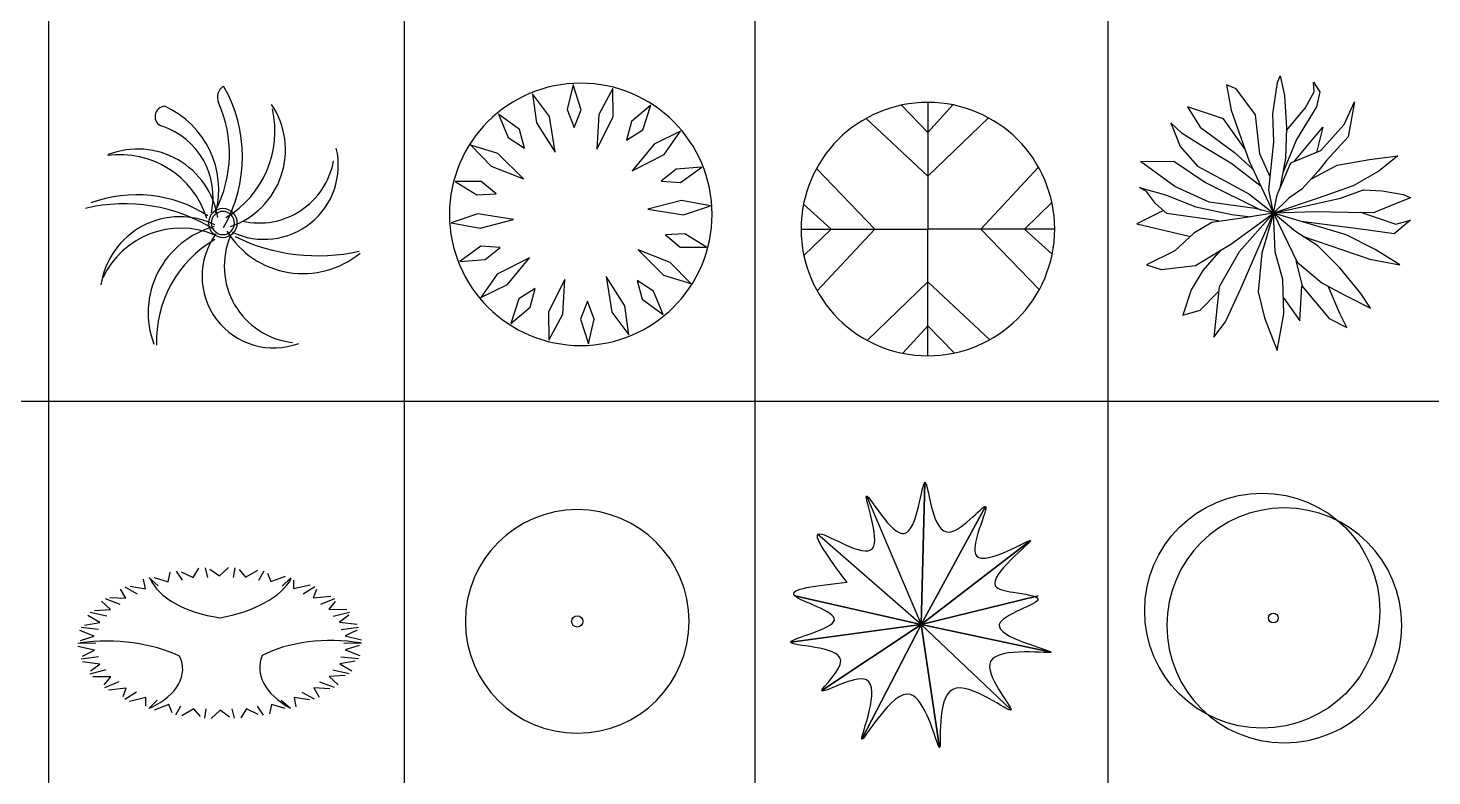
# Model space of a CAD drawing. Header units: millimetres. Extents: x -4017 to 59953, y -688 to 66564.
# Drawn here: x 20389 to 28710, y 16596 to 21033 of the extents above; entities that cross this region are included whole.
import ezdxf

# ---------------------------------------------------------------- set-up
doc = ezdxf.new("R2010")
doc.units = ezdxf.units.MM
doc.layers.add('www.cad-blocks.net', color=7, linetype='Continuous')

# ---------------------------------------------------------------- blocks, each defined once
blk = doc.blocks.new('A$C516926BB')
for p, q in [((22.968, 38.5194), (22.968, 0)), ((25.0771, 38.5194), (25.0771, 0)), ((27.1553, 38.5194), (27.1553, 0)), ((29.249, 38.5194), (29.249, 0)), ((0, 9.4442), (62.4121, 9.4442))]:
    blk.add_line(p, q)
blk = doc.blocks.new('A$C48381066')
for centre, major_axis, start_param, end_param in [((0.8621, 1.4877), (-0.0563, 0.0563), -0.173462, 1.20283), ((0.0917, 1.1342), (-0.8392, 0), 2.618814, 3.664371), ((0.4733, 1.3728), (0.0432, 0.0432), 0.832789, 3.608786), ((0.2439, 0.9365), (0.5464, 0), -0.251268, 1.14338), ((0.108, 1.1533), (-0.527, 0.527), 3.458768, 4.344423), ((0.5285, 1.2849), (0.4206, 0.4206), 4.463663, 5.722782), ((0.704, 1.1751), (-0.4815, 0), 1.899977, 3.735778), ((0.3149, 0.8957), (-0.3123, 0.3123), 3.710088, 5.176869), ((0.2045, 0.6077), (-0.539, 0), 3.443843, 4.851417), ((0.3089, 0.6985), (-0.481, 0), 3.298458, 5.08187), ((1.0599, 1.0829), (-0.4389, 0), 1.124445, 3.376043), ((1.0289, 1.1899), (-0.3175, 0.3175), 2.133811, 3.746156), ((0.3027, 0.1304), (0.5503, 0.5503), 0.212646, 1.140071), ((0.2311, -0.1535), (1.0081, 0), 1.015781, 1.80213), ((0.8148, 0.7409), (0.0603, 0.0603), 5.497787, 11.780972), ((0.5604, 0.3046), (-0.4735, 0), 4.259244, 6.137873), ((0.5657, 0.1983), (0.5118, 0), 1.17649, 2.701155), ((0.8148, 0.7409), (0.0486, 0.0486), 5.497787, 11.780972), ((0.9021, 0.2078), (0.5304, 0), 1.837475, 3.500629), ((1.1161, 0.425), (0.4251, 0), 2.509349, 5.070591), ((1.2892, 0.9709), (-0.5302, 0), 0.552926, 2.262524), ((1.1178, 0.0415), (0.6966, 0), 2.097383, 3.178235), ((1.2785, 0.4853), (-0.4559, 0), -0.406106, 1.458279), ((1.3787, 1.6727), (1.1259, 0), 4.260158, 4.930193)]:
    blk.add_ellipse(centre, major_axis=major_axis, ratio=1, start_param=start_param, end_param=end_param)
blk = doc.blocks.new('A$C69E23BC0')
at = {"linetype": 'Continuous'}
for p, q in [((0.7323, 1.5464), (0.697, 1.3995)), ((0.7797, 1.3989), (0.7323, 1.5464)), ((0.9664, 1.5247), (0.8842, 1.3706)), ((0.9691, 1.3564), (0.9664, 1.5247)), ((0.4913, 1.4933), (0.5154, 1.3202)), ((0.5925, 1.3587), (0.4913, 1.4933)), ((1.1925, 1.426), (1.0776, 1.3279)), ((1.1443, 1.2789), (1.1925, 1.426)), ((0.4142, 1.2818), (0.2892, 1.3732)), ((0.2892, 1.3732), (0.347, 1.2336)), ((0.626, 1.1471), (0.5925, 1.3587)), ((0.697, 1.3995), (0.738, 1.2924)), ((0.738, 1.2924), (0.7797, 1.3989)), ((0.8842, 1.3706), (0.8719, 1.1655)), ((0.8719, 1.1655), (0.9691, 1.3564)), ((0.4431, 1.1711), (0.4142, 1.2818)), ((0.5154, 1.3202), (0.626, 1.1471)), ((1.0776, 1.3279), (1.0479, 1.2172)), ((1.0479, 1.2172), (1.1443, 1.2789)), ((1.3692, 1.2709), (1.2121, 1.1946)), ((1.2725, 1.1331), (1.3692, 1.2709)), ((0.1254, 1.1886), (0.2466, 1.0628)), ((0.2864, 1.1392), (0.1254, 1.1886)), ((0.347, 1.2336), (0.4431, 1.1711)), ((1.2121, 1.1946), (1.0816, 1.0358)), ((0.4379, 0.9877), (0.2864, 1.1392)), ((1.0816, 1.0358), (1.2725, 1.1331)), ((0.2466, 1.0628), (0.4379, 0.9877)), ((1.3436, 1.0463), (1.2544, 0.9742)), ((1.4942, 1.0582), (1.3436, 1.0463)), ((1.3686, 0.9675), (1.4942, 1.0582)), ((0.0325, 0.9726), (0.1613, 0.8937)), ((0.1874, 0.9722), (0.0325, 0.9726)), ((0.2758, 0.8996), (0.1874, 0.9722)), ((1.2544, 0.9742), (1.3686, 0.9675)), ((0.1613, 0.8937), (0.2758, 0.8996)), ((1.3739, 0.8594), (1.1751, 0.8077)), ((1.546, 0.8288), (1.3739, 0.8594)), ((0.1678, 0.7817), (0.0085, 0.727)), ((0.3794, 0.7481), (0.1678, 0.7817)), ((1.1751, 0.8077), (1.3867, 0.7742)), ((1.3867, 0.7742), (1.546, 0.8288)), ((0.0085, 0.727), (0.1805, 0.6965)), ((0.1805, 0.6965), (0.3794, 0.7481)), ((0.1859, 0.5884), (0.0603, 0.4977)), ((0.3001, 0.5817), (0.1859, 0.5884)), ((1.3932, 0.6622), (1.2786, 0.6562)), ((1.2786, 0.6562), (1.3671, 0.5837)), ((1.3671, 0.5837), (1.522, 0.5832)), ((1.522, 0.5832), (1.3932, 0.6622)), ((0.0603, 0.4977), (0.2109, 0.5095)), ((0.2109, 0.5095), (0.3001, 0.5817)), ((0.4729, 0.52), (0.282, 0.4227)), ((0.3424, 0.3613), (0.4729, 0.52)), ((1.3079, 0.4931), (1.1166, 0.5682)), ((1.1166, 0.5682), (1.2681, 0.4167)), ((0.282, 0.4227), (0.1852, 0.2849)), ((1.2681, 0.4167), (1.4291, 0.3673)), ((1.4291, 0.3673), (1.3079, 0.4931)), ((0.1852, 0.2849), (0.3424, 0.3613)), ((0.5066, 0.3387), (0.4102, 0.277)), ((0.4768, 0.2279), (0.5066, 0.3387)), ((0.6826, 0.3904), (0.5854, 0.1994)), ((0.6703, 0.1853), (0.6826, 0.3904)), ((1.0391, 0.2356), (0.9285, 0.4088)), ((0.9285, 0.4088), (0.962, 0.1971)), ((1.2075, 0.3223), (1.1114, 0.3848)), ((1.1114, 0.3848), (1.1403, 0.2741)), ((0.4102, 0.277), (0.362, 0.1298)), ((0.8164, 0.2635), (0.7748, 0.1569)), ((0.8575, 0.1564), (0.8164, 0.2635)), ((1.1403, 0.2741), (1.2653, 0.1827)), ((1.2653, 0.1827), (1.2075, 0.3223)), ((0.362, 0.1298), (0.4768, 0.2279)), ((0.5854, 0.1994), (0.5881, 0.0311)), ((0.5881, 0.0311), (0.6703, 0.1853)), ((0.962, 0.1971), (1.0632, 0.0626)), ((1.0632, 0.0626), (1.0391, 0.2356)), ((0.7748, 0.1569), (0.8222, 0.0095)), ((0.8222, 0.0095), (0.8575, 0.1564))]:
    blk.add_line(p, q, dxfattribs=at)
blk.add_ellipse((0.7772, 0.7779), major_axis=(-0.7782, 0), ratio=1, start_param=3.141593, end_param=9.424778, dxfattribs=at)
blk = doc.blocks.new('A$C65726194')
at = {"ltscale": 0.5}
for p, q in [((0.7517, 1.5034), (0.7517, 0.7517)), ((0.7517, 1.3247), (0.5947, 1.4868)), ((0.5947, 1.4868), (0.7517, 1.3247)), ((0.7517, 1.3247), (0.8998, 1.4886)), ((0.7517, 1.0654), (0.3852, 1.4079)), ((0.7517, 1.0654), (1.1108, 1.412)), ((1.1108, 1.412), (0.7517, 1.0654)), ((0.0913, 1.1108), (0.438, 0.7517)), ((0.438, 0.7517), (0.0913, 1.1108)), ((1.0654, 0.7517), (1.4079, 1.1182)), ((0.1787, 0.7517), (0.0147, 0.8998)), ((1.3247, 0.7517), (1.4868, 0.9086)), ((1.4868, 0.9086), (1.3247, 0.7517)), ((0, 0.7517), (0.7517, 0.7517)), ((0.0166, 0.5947), (0.1787, 0.7517)), ((0.1787, 0.7517), (0.0166, 0.5947)), ((0.438, 0.7517), (0.0954, 0.3852)), ((1.5034, 0.7517), (0.7517, 0.7517)), ((0.7517, 0), (0.7517, 0.7517)), ((1.0654, 0.7517), (1.412, 0.3925)), ((1.412, 0.3925), (1.0654, 0.7517)), ((1.3247, 0.7517), (1.4886, 0.6035)), ((0.7517, 0.438), (0.3925, 0.0913)), ((0.3925, 0.0913), (0.7517, 0.438)), ((0.7517, 0.438), (1.1182, 0.0954)), ((0.7517, 0.1787), (0.6035, 0.0147)), ((0.7517, 0.1787), (0.9086, 0.0166)), ((0.9086, 0.0166), (0.7517, 0.1787))]:
    blk.add_line(p, q, dxfattribs=at)
blk.add_ellipse((0.7517, 0.7517), major_axis=(0.7517, 0), ratio=1, start_param=0, end_param=6.283185, dxfattribs=at)
blk = doc.blocks.new('A$C51112CEF')
for p, q in [((0.806, 1.4058), (0.8341, 1.59)), ((0.8341, 1.59), (0.8497, 1.6301)), ((0.8497, 1.6301), (0.8748, 1.513)), ((1.0497, 1.5364), (1.0466, 1.5933)), ((1.0466, 1.5933), (1.0841, 1.5364)), ((0.5311, 1.5765), (0.5592, 1.4259)), ((0.5873, 1.5531), (0.5311, 1.5765)), ((0.7029, 1.3991), (0.5873, 1.5531)), ((0.8748, 1.513), (0.8872, 1.3222)), ((0.9966, 1.4393), (1.0497, 1.5364)), ((1.0841, 1.5364), (1.0653, 1.446)), ((0.5123, 1.3757), (0.2999, 1.446)), ((0.2999, 1.446), (0.3749, 1.3255)), ((0.5592, 1.4259), (0.6654, 1.1246)), ((0.8867, 1.3056), (0.9966, 1.4393)), ((1.0653, 1.446), (0.9466, 1.2519)), ((1.2278, 1.3422), (1.2903, 1.4761)), ((1.2903, 1.4761), (1.2528, 1.2686)), ((0.1999, 1.3523), (0.2562, 1.2117)), ((0.2687, 1.2887), (0.1999, 1.3523)), ((0.6395, 1.198), (0.5123, 1.3757)), ((0.7279, 1.1682), (0.7029, 1.3991)), ((0.8122, 1.2385), (0.806, 1.4058)), ((1.0903, 1.1883), (1.2278, 1.3422)), ((0.3905, 1.2117), (0.2687, 1.2887)), ((0.3749, 1.3255), (0.5779, 1.1749)), ((0.9466, 1.2519), (0.8641, 1.0556)), ((0.8872, 1.3222), (0.881, 1.1414)), ((0.9341, 1.1246), (1.1028, 1.3255)), ((1.1028, 1.3255), (1.0653, 1.1749)), ((1.2528, 1.2686), (1.1246, 1.128)), ((0.2562, 1.2117), (0.3592, 1.0945)), ((0.5561, 1.1113), (0.3905, 1.2117)), ((0.5779, 1.1749), (0.6842, 1.0778)), ((0.7895, 1.0309), (0.7279, 1.1682)), ((0.781, 0.9539), (0.8122, 1.2385)), ((0.9123, 1.1147), (1.0903, 1.1883)), ((0.0219, 1.1213), (0.2187, 1.1246)), ((0.2249, 0.9741), (0.0219, 1.1213)), ((0.2187, 1.1246), (0.4061, 0.9975)), ((0.3592, 1.0945), (0.5217, 1.0075)), ((0.7355, 0.9734), (0.5561, 1.1113)), ((0.6654, 1.1246), (0.8088, 0.8151)), ((0.831, 0.9238), (0.9123, 1.1147)), ((0.881, 1.1414), (0.847, 0.9612)), ((1.0342, 1.0197), (1.1872, 1.1012)), ((1.1246, 1.128), (1.0747, 1.0644)), ((1.1872, 1.1012), (1.3778, 1.1347)), ((1.3778, 1.1347), (1.5465, 1.1548)), ((1.5465, 1.1548), (1.434, 1.0644)), ((0.5217, 1.0075), (0.6623, 0.9305)), ((1.0747, 1.0644), (0.9779, 0.9573)), ((1.434, 1.0644), (1.2809, 0.9774)), ((0.0156, 0.9673), (0.1687, 0.9238)), ((0.0562, 0.9439), (0.0156, 0.9673)), ((0.1093, 0.8736), (0.0562, 0.9439)), ((0.1687, 0.9238), (0.3499, 0.8535)), ((0.428, 0.8803), (0.2249, 0.9741)), ((0.4061, 0.9975), (0.7355, 0.8342)), ((0.6623, 0.9305), (0.8088, 0.8151)), ((0.8088, 0.8151), (0.781, 0.9539)), ((0.8088, 0.8151), (0.831, 0.9238)), ((0.9779, 0.9573), (0.8997, 0.9038)), ((1.1747, 0.9406), (1.0809, 0.9071)), ((1.2809, 0.9774), (1.1747, 0.9406)), ((1.2059, 0.9038), (1.3433, 0.9539)), ((1.3433, 0.9539), (1.4527, 0.9473)), ((1.4527, 0.9473), (1.5808, 0.9272)), ((1.5808, 0.9272), (1.6214, 0.9071)), ((0.178, 0.8133), (0.1093, 0.8736)), ((0.3499, 0.8535), (0.5624, 0.8067)), ((0.6998, 0.8435), (0.428, 0.8803)), ((0.8088, 0.8151), (0.6998, 0.8435)), ((1.0809, 0.9071), (0.8088, 0.8151)), ((0.8997, 0.9038), (0.8088, 0.8151)), ((0.8088, 0.8151), (1.2059, 0.9038)), ((1.5371, 0.8736), (1.4027, 0.8167)), ((1.6214, 0.9071), (1.5371, 0.8736)), ((0.1574, 0.8315), (0, 0.7531)), ((0, 0.7531), (0.3093, 0.6794)), ((0.4842, 0.7699), (0.178, 0.8133)), ((0.4436, 0.7598), (0.3374, 0.6962)), ((0.6217, 0.7866), (0.4436, 0.7598)), ((0.5561, 0.6326), (0.8088, 0.8151)), ((0.5624, 0.8067), (0.6756, 0.7939)), ((0.8088, 0.8151), (0.6061, 0.5857)), ((0.6154, 0.3681), (0.8088, 0.8151)), ((0.8088, 0.8151), (0.6217, 0.7866)), ((0.8088, 0.8151), (0.7404, 0.579)), ((1.056, 0.8234), (0.8088, 0.8151)), ((0.8088, 0.8151), (0.9497, 0.5255)), ((0.8185, 0.5857), (0.8088, 0.8151)), ((1.2403, 0.6862), (0.8088, 0.8151)), ((0.9404, 0.7063), (0.8088, 0.8151)), ((1.3559, 0.7163), (0.9729, 0.7661)), ((1.2496, 0.82), (1.056, 0.8234)), ((1.4027, 0.8167), (1.2496, 0.82)), ((1.3372, 0.8181), (1.5339, 0.7497)), ((1.6214, 0.7732), (1.5246, 0.6929)), ((1.5339, 0.7497), (1.6214, 0.7732)), ((0.3374, 0.6962), (0.2249, 0.5925)), ((1.0716, 0.6226), (0.9404, 0.7063)), ((0.9823, 0.6795), (1.2247, 0.5958)), ((1.4121, 0.5992), (1.2403, 0.6862)), ((1.5246, 0.6929), (1.3559, 0.7163)), ((0.2249, 0.5925), (0.0562, 0.5087)), ((0.3468, 0.5054), (0.5561, 0.6326)), ((0.4949, 0.5955), (0.3905, 0.4753)), ((0.6061, 0.5857), (0.4874, 0.3782)), ((0.8654, 0.4217), (0.8185, 0.5857)), ((1.2028, 0.492), (1.0716, 0.6226)), ((1.2247, 0.5958), (1.3808, 0.5422)), ((1.5589, 0.5087), (1.4121, 0.5992)), ((0.0562, 0.5087), (0.1437, 0.482)), ((0.1437, 0.482), (0.3468, 0.5054)), ((0.7404, 0.579), (0.7185, 0.3481)), ((0.981, 0.3849), (0.9435, 0.5322)), ((0.9497, 0.5255), (1.0965, 0.4016)), ((1.3808, 0.5422), (1.5589, 0.5087)), ((0.3905, 0.4753), (0.3218, 0.3615)), ((0.8716, 0.2176), (0.8654, 0.4217)), ((1.3278, 0.338), (1.2028, 0.492)), ((0.3218, 0.3615), (0.2718, 0.2108)), ((0.3749, 0.241), (0.4811, 0.3481)), ((0.4874, 0.3782), (0.4561, 0.0803)), ((0.5249, 0.1707), (0.6154, 0.3681)), ((0.7185, 0.3481), (0.756, 0.1941)), ((0.9653, 0.1774), (0.9779, 0.3849)), ((0.9779, 0.3849), (1.1403, 0.1908)), ((1.0965, 0.4016), (1.2278, 0.3313)), ((1.2028, 0.2209), (1.134, 0.3816)), ((1.384, 0.251), (1.3278, 0.338)), ((0.8716, 0.3113), (0.9653, 0.1774)), ((1.2278, 0.3313), (1.384, 0.251)), ((0.2718, 0.2108), (0.3749, 0.241)), ((0.4561, 0.0803), (0.5249, 0.1707)), ((0.756, 0.1941), (0.831, 0)), ((0.831, 0), (0.8716, 0.2176)), ((1.1403, 0.1908), (1.2434, 0.1372)), ((1.2434, 0.1372), (1.2028, 0.2209))]:
    blk.add_line(p, q)
blk = doc.blocks.new('A$C23892336')
for p, q in [((0.4211, 0.8364), (0.4765, 0.7881)), ((0.4523, 0.8368), (0.5347, 0.8117)), ((0.5347, 0.8117), (0.5465, 0.8681)), ((0.5818, 0.8744), (0.6171, 0.8211)), ((0.6124, 0.8713), (0.6832, 0.8377)), ((0.6832, 0.8377), (0.7167, 0.8916)), ((0.7537, 0.8938), (0.7675, 0.8377)), ((0.7825, 0.8874), (0.8386, 0.8466)), ((0.8386, 0.8466), (0.8925, 0.8956)), ((0.9295, 0.8937), (0.9211, 0.8373)), ((0.9551, 0.8842), (0.9941, 0.8381)), ((0.9941, 0.8381), (1.0659, 0.8801)), ((1.1014, 0.8741), (1.0712, 0.8199)), ((1.1228, 0.862), (1.143, 0.8126)), ((1.143, 0.8126), (1.2295, 0.8457)), ((1.2619, 0.8359), (1.2112, 0.7862)), ((0.2837, 0.7138), (0.2514, 0.768)), ((0.2788, 0.7813), (0.3518, 0.7403)), ((0.3092, 0.7852), (0.3995, 0.7698)), ((0.3995, 0.7698), (0.389, 0.8263)), ((1.2781, 0.8217), (1.2785, 0.7711)), ((1.2785, 0.7711), (1.3761, 0.7939)), ((1.404, 0.7807), (1.335, 0.7377)), ((1.4143, 0.765), (1.395, 0.7155)), ((0.1921, 0.6462), (0.1394, 0.6956)), ((0.1611, 0.7118), (0.2484, 0.6797)), ((0.1893, 0.7189), (0.2837, 0.7138)), ((1.395, 0.7155), (1.4993, 0.727)), ((1.5214, 0.711), (1.4372, 0.6766)), ((1.5254, 0.6945), (1.4872, 0.6482)), ((0.129, 0.57), (0.0582, 0.6124)), ((0.073, 0.6306), (0.171, 0.6089)), ((0.0978, 0.6407), (0.1921, 0.6462)), ((1.4872, 0.6482), (1.5937, 0.6478)), ((1.6091, 0.6298), (1.5134, 0.6055)), ((1.6066, 0.6132), (1.5512, 0.5721)), ((0.0969, 0.4884), (0.0111, 0.5221)), ((0.0186, 0.5415), (0.1228, 0.5312)), ((0.0389, 0.5541), (0.129, 0.57)), ((1.5512, 0.5721), (1.6553, 0.56)), ((1.6633, 0.5406), (1.5601, 0.5274)), ((1.6543, 0.5246), (1.5841, 0.4906)), ((0, 0.4483), (0.106, 0.4497)), ((0.0973, 0.405), (0.0003, 0.4284)), ((0.0149, 0.4629), (0.0969, 0.4884)), ((1.6815, 0.4473), (1.5755, 0.4459)), ((1.5841, 0.4906), (1.6812, 0.4672)), ((1.6665, 0.4327), (1.5846, 0.4072)), ((0.0182, 0.3551), (0.1213, 0.3682)), ((0.1302, 0.3235), (0.0262, 0.3357)), ((0.0271, 0.371), (0.0973, 0.405)), ((1.6426, 0.3415), (1.5525, 0.3256)), ((1.6629, 0.3541), (1.5587, 0.3645)), ((1.5846, 0.4072), (1.6704, 0.3736)), ((0.0723, 0.2659), (0.1681, 0.2902)), ((0.0748, 0.2824), (0.1302, 0.3235)), ((1.5836, 0.2549), (1.4893, 0.2494)), ((1.6084, 0.265), (1.5105, 0.2867)), ((1.5525, 0.3256), (1.6233, 0.2832)), ((0.1942, 0.2475), (0.0877, 0.2478)), ((0.156, 0.2011), (0.1942, 0.2475)), ((0.16, 0.1846), (0.2442, 0.219)), ((0.2865, 0.1801), (0.1821, 0.1687)), ((0.2672, 0.1306), (0.2865, 0.1801)), ((1.4922, 0.1767), (1.3978, 0.1818)), ((1.3978, 0.1818), (1.4301, 0.1277)), ((1.5204, 0.1839), (1.433, 0.2159)), ((1.4893, 0.2494), (1.542, 0.2)), ((0.2775, 0.1149), (0.3464, 0.1579)), ((0.4029, 0.1245), (0.3054, 0.1017)), ((0.4034, 0.0739), (0.4029, 0.1245)), ((0.4196, 0.0597), (0.4703, 0.1094)), ((1.1468, 0.084), (1.135, 0.0275)), ((1.2292, 0.0589), (1.1468, 0.084)), ((1.2603, 0.0593), (1.205, 0.1075)), ((1.2819, 0.1258), (1.2924, 0.0693)), ((1.3723, 0.1104), (1.2819, 0.1258)), ((1.4026, 0.1143), (1.3297, 0.1553)), ((0.5385, 0.0831), (0.452, 0.0499)), ((0.5587, 0.0336), (0.5385, 0.0831)), ((0.5801, 0.0215), (0.6103, 0.0757)), ((0.6873, 0.0575), (0.6156, 0.0155)), ((0.7263, 0.0114), (0.6873, 0.0575)), ((0.752, 0.0019), (0.7604, 0.0583)), ((0.8428, 0.049), (0.789, 0)), ((0.8989, 0.0082), (0.8428, 0.049)), ((0.9277, 0.0018), (0.914, 0.0579)), ((0.9982, 0.058), (0.9647, 0.0041)), ((1.069, 0.0243), (0.9982, 0.058)), ((1.0997, 0.0212), (1.0644, 0.0745))]:
    blk.add_line(p, q)
for centre, major_axis, start_param, end_param in [((0.9962, 0.8969), (0.581, 0), 3.357678, 4.441438), ((0.6391, 0.9292), (-0.6522, 0), 1.885155, 2.853951), ((0.1662, 0.1117), (-0.6522, 0), 3.97955, 4.948346), ((1.499, 0.1532), (0.581, 0), 1.263283, 2.347043), ((0.0399, 0.2928), (0.581, 0), -0.831112, 0.252648), ((1.73, 0.302), (0.6522, 0), 2.932353, 3.901148)]:
    blk.add_ellipse(centre, major_axis=major_axis, ratio=0.533333, start_param=start_param, end_param=end_param)
blk = doc.blocks.new('A$C2435524A')
for major_axis, start_param, end_param in [((0.6632, 0), 0, 6.283185), ((-0.0234, 0.0234), 3.926991, 10.210176)]:
    blk.add_ellipse((0.6602, 0.6625), major_axis=major_axis, ratio=1, start_param=start_param, end_param=end_param)
blk = doc.blocks.new('A$C76BC6C93')
for p, q in [((0.7731, 0.7313), (0.7945, 1.575)), ((0.7945, 1.575), (0.7731, 0.7313)), ((0.4494, 1.4937), (0.7731, 0.7313)), ((0.7731, 0.7313), (1.1544, 1.4302)), ((1.1544, 1.4302), (0.7731, 0.7313)), ((0.7731, 0.7313), (0.1578, 1.2674)), ((0.7731, 0.7313), (1.4204, 1.2281)), ((1.4204, 1.2281), (0.7731, 0.7313)), ((0.7731, 0.7313), (0.0249, 0.9002)), ((0.0249, 0.9002), (0.7731, 0.7313)), ((0.7731, 0.7313), (1.4665, 0.9001)), ((1.4665, 0.9001), (0.7731, 0.7313)), ((0.7731, 0.7313), (0, 0.6261)), ((0, 0.6261), (0.7731, 0.7313)), ((0.7731, 0.7313), (0.1835, 0.3387)), ((0.1835, 0.3387), (0.7731, 0.7313)), ((0.7731, 0.7313), (0.4209, 0.0498)), ((0.4209, 0.0498), (0.7731, 0.7313)), ((0.7731, 0.7313), (0.8823, 0)), ((0.8823, 0), (0.7731, 0.7313)), ((0.7731, 0.7313), (1.5432, 0.5669)), ((1.5432, 0.5669), (0.7731, 0.7313)), ((0.7731, 0.7313), (1.3062, 0.2243)), ((1.3062, 0.2243), (0.7731, 0.7313))]:
    blk.add_line(p, q)
blk.add_open_spline([(0.3336, 0.9811), (0.1565, 0.9621), (-0.1729, 0.9267), (0.4831, 0.751), (-0.2673, 0.594), (0.4798, 0.6098), (0.0307, 0.2247), (0.6346, 0.5864), (0.2751, -0.2575), (0.6278, 0.4015), (0.8227, 0.223), (0.9207, -0.2326), (0.8297, 0.5911), (1.5048, 0.0285), (0.9532, 0.6472), (1.8627, 0.5031), (0.9688, 0.7146), (1.5969, 0.883), (1.3292, 0.919), (1.0912, 0.9615), (1.676, 1.4039), (0.9233, 0.9322), (1.2832, 1.6315), (0.8455, 1.0598), (0.799, 1.8574), (0.7318, 1.0063), (0.3345, 1.739), (0.6355, 0.9825), (0.0125, 1.4128), (0.2259, 1.1259), (0.3336, 0.9811)], degree=3, knots=[0, 0, 0, 0, 789.599617, 1468.1889, 2185.683253, 2966.644267, 3488.865037, 4163.95761, 5037.701018, 6009.288263, 6168.27283, 6910.292798, 7787.326321, 8694.876024, 9465.180434, 10363.141537, 11223.683602, 11903.730678, 12278.742471, 12556.868734, 13397.199445, 14216.451517, 14956.571912, 15638.779964, 16432.649257, 17243.169237, 18024.859298, 18801.328114, 19602.91567, 20418.43355, 20418.43355, 20418.43355, 20418.43355])
blk = doc.blocks.new('A$C271F0932')
for centre, major_axis, start_param, end_param in [((0.6969, 0.7838), (-0.6969, 0), 3.141593319960486, 9.424778627140071), ((0.8277, 0.6962), (0.6969, 0), 0, 6.283185), ((0.7623, 0.74), (0.0201, 0.0201), 5.497787, 11.780972)]:
    blk.add_ellipse(centre, major_axis=major_axis, ratio=1, start_param=start_param, end_param=end_param)

msp = doc.modelspace()

# ---------------------------------------------------------------- block references
at = {"xscale": 1000, "yscale": 1000, "zscale": 1000}
for name, p in [('A$C51112CEF', (26961.9, 19118.9)), ('A$C48381066', (20729, 19135.2)), ('A$C69E23BC0', (22887.7, 19149.6)), ('A$C65726194', (24970.8, 19088.3)), ('A$C76BC6C93', (24909.6, 16763.5)), ('A$C271F0932', (27007.9, 16792.3)), ('A$C2435524A', (22983.9, 16849.7)), ('A$C23892336', (20684.4, 16935.9))]:
    msp.add_blockref(name, p, dxfattribs=at)
at = {"layer": 'www.cad-blocks.net', "color": 155, "true_color": 0x546d8e, "xscale": 1000, "yscale": 1000, "zscale": 1000}
msp.add_blockref('A$C516926BB', (-2458.7, 9375.6), dxfattribs=at)

doc.saveas('drawing.dxf')
